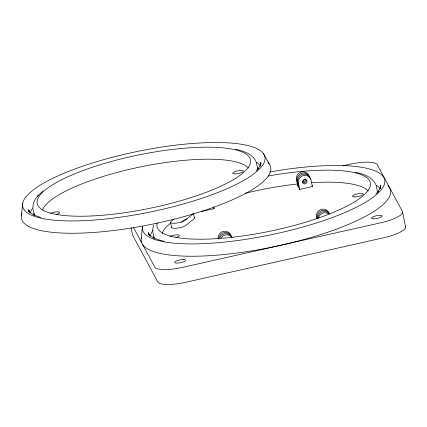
<?xml version="1.0" encoding="UTF-8"?>
<svg xmlns="http://www.w3.org/2000/svg" width="427" height="427" viewBox="0 0 427 427"><rect width="100%" height="100%" fill="white"/><g stroke="black" fill="none" stroke-linecap="round" stroke-linejoin="round"><path stroke-width="0.64" d="M380.622 186.044L380.633 185.334L380.526 187.469L380.638 186.77L379.961 189.012M32.884 207.469C32.82 202.91 35.201 198.656 38.243 195.417M152.69 230.447L152.791 228.397L153.704 224.965M21.467 215.272L22.663 203.449M141.268 238.25L142.469 226.427A123.638 30.957 -11.6 0 0 142.837 230.761L143.904 232.742A123.638 30.957 -11.6 0 0 274.572 234.028A123.638 30.957 -11.6 0 0 384.844 180.808A123.638 30.957 -11.6 0 0 269.757 172.001M260.16 166.028L260.833 163.792L260.721 164.486L260.828 162.356L260.913 163.765M260.673 164.737L257.993 168.948M380.473 187.715L377.799 191.926L378.258 191.429L375.877 193.949M37.373 196.335L43.148 190.714M256.072 170.971L258.458 168.451M174.104 218.971L170.57 221.987A7.916 1.98 -11.6 0 0 175.257 223.225A7.916 1.98 -11.6 0 0 184.4 220.844L192.977 214.023M181.39 222.318L184.379 219.894A2.626 0.657 -11.6 0 1 187.095 218.966M281.836 245.045L290.221 243.08A127.203 31.849 -11.6 0 0 387.833 185.617M342.684 165.873L349.19 164.406A25.583 6.405 -11.6 0 1 377.249 164.678L402.389 211.344A25.583 6.405 -11.6 0 1 380.66 222.814L272.954 246.961A127.203 31.849 -11.6 0 1 142.746 244.746M201.363 211.514L214.124 208.643L213.746 206.775M299.647 189.401L312.409 186.53L311.134 180.311A6.56 6.33 -28.3 0 0 303.474 175.529A6.56 6.33 -28.3 0 0 298.372 183.183L299.647 189.401L298.996 188.2L297.72 181.977A6.56 6.33 -28.3 0 1 302.828 174.323A6.56 6.33 -28.3 0 1 310.482 179.105M281.489 245.119L182.815 267.318A25.583 6.405 -11.6 0 1 154.761 267.051L133.32 227.255M355.28 172.198C362.955 173.949 372.072 176.634 375.728 184.357M235.474 149.215C243.15 150.971 252.266 153.651 255.922 161.379M159.853 240.262L164.165 241.287M160.467 240.428L153.426 237.892M40.666 217.45L33.621 214.909M154.04 238.165L149.754 235.389M34.235 215.181L29.954 212.411M150.283 235.848L148.692 234.071L149.525 235.202L148.5 233.302L148.98 234.631L148.527 232.614L149.034 235.101M30.477 212.865L28.887 211.087L29.346 211.627M263.491 153.683L269.245 164.069M311.977 185.729L312.409 186.53M257.145 167.934L257.641 168.846M213.692 207.837L214.124 208.643M29.725 212.219L28.7 210.319L29.18 211.648L28.721 209.63L29.105 211.498M376.166 185.606L377.628 192.529M256.36 162.628L257.828 169.551M402.586 212.155L405.65 227.084M316.919 218.768L316.535 216.9A6.56 6.33 -28.3 0 1 321.643 209.246A6.56 6.33 -28.3 0 1 329.302 214.028M193.559 213.612L194.45 217.962M170.56 222.52L171.579 227.495M152.775 231.77L154.056 237.988A114.126 28.577 -11.6 0 1 154.04 236.974M131.153 228.007L132.482 234.498A25.583 6.405 -11.6 0 0 132.685 235.314L157.825 281.98A25.583 6.405 -11.6 0 0 185.878 282.247L383.724 237.743A25.583 6.405 -11.6 0 0 405.453 226.273M32.975 208.787L34.251 215.011A114.126 28.577 -11.6 0 1 34.277 213.479M150.021 236.152A118.386 29.644 -11.6 0 1 153.202 230.233M375.797 185.051A118.386 29.644 -11.6 0 1 380.169 188.595M268.188 176.052A108.88 27.259 -11.6 0 1 370.3 185.777A108.88 27.259 -11.6 0 1 256.259 233.831A108.88 27.259 -11.6 0 1 157.243 222.803M141.647 242.707A127.203 31.849 -11.6 0 1 141.556 237.065M309.703 177.365A6.56 6.33 -28.3 0 0 301.9 173.186A6.56 6.33 -28.3 0 0 297.075 180.776L298.35 186.994L297.699 185.788L296.423 179.57A6.56 6.33 -28.3 0 1 301.526 171.916A6.56 6.33 -28.3 0 1 309.185 176.698M318.43 218.298A6.56 6.33 -28.3 0 1 328.475 213.665M317.72 217.653A6.56 6.33 -28.3 0 1 329.105 213.521M218.789 238.554A6.56 6.33 -28.3 0 1 231.664 237.343M218.25 239.013A6.56 6.33 -28.3 0 1 223.358 231.354A6.56 6.33 -28.3 0 1 231.018 236.142M317.186 218.106A6.56 6.33 -28.3 0 1 329.404 213.671M221.165 237.807A6.56 6.33 -28.3 0 1 232.144 237.711M219.766 238.117A6.56 6.33 -28.3 0 1 231.765 236.985M304.264 179.724A2.231 2.151 -28.3 0 1 303.239 180.247M306.084 179.521A2.231 2.151 -28.3 0 1 302.439 182.025M305.663 179.415A2.231 2.151 -28.3 0 1 302.743 181.416M193.938 217.551A7.916 1.98 -11.6 0 1 194.445 218.491L185.425 225.819A7.916 1.98 -11.6 0 1 176.282 228.199A7.916 1.98 -11.6 0 1 171.59 226.967M169.941 236.441A5.508 1.377 -11.6 0 1 178.449 234.914A5.508 1.377 -11.6 0 1 175.993 237.508M162.116 233.558A106.248 26.602 -11.6 0 1 170.837 223.065M245.653 193.18A106.248 26.602 -11.6 0 1 297.277 184.005M311.582 182.745A106.248 26.602 -11.6 0 1 368.181 190.981M30.37 212.619A118.386 29.644 -11.6 0 1 33.018 207.735M255.992 162.068A118.386 29.644 -11.6 0 1 260.71 166.071M268.028 162.634A127.203 31.849 -11.6 0 1 170.416 220.097L161.822 222.115A127.203 31.849 -11.6 0 1 22.941 221.768L21.841 219.729A127.203 31.849 -11.6 0 1 21.948 213.484M50.669 213.222A5.508 1.377 -11.6 0 1 58.851 211.979A5.508 1.377 -11.6 0 1 56.188 214.53M42.679 209.572A106.248 26.602 -11.6 0 1 142.09 166.583A106.248 26.602 -11.6 0 1 248.381 167.998M183.487 259.573L182.254 259.621A5.578 1.398 -11.6 0 0 175.817 261.297A5.578 1.398 -11.6 0 0 175.785 263.037L176.789 263.107A5.578 1.398 -11.6 0 0 184.464 261.383A5.578 1.398 -11.6 0 0 183.487 259.573M24.099 209.758L23.031 207.778A123.638 30.957 -11.6 0 1 192.006 143.515A123.638 30.957 -11.6 0 1 218.304 192.326A123.638 30.957 -11.6 0 1 24.099 209.758M304.611 183.914A2.231 2.151 -28.3 0 0 306.735 180.728A2.231 2.151 -28.3 0 0 302.908 180.594A2.231 2.151 -28.3 0 0 304.611 183.914M373.508 218.854A5.578 1.398 -11.6 0 0 382.277 216.238A5.578 1.398 -11.6 0 0 374.789 216.163A5.578 1.398 -11.6 0 0 373.508 218.854M354.826 196.938A5.508 1.377 -11.6 0 0 363.292 194.274A5.508 1.377 -11.6 0 0 355.6 194.36A5.508 1.377 -11.6 0 0 354.826 196.938M92.488 215.929A108.88 27.259 -11.6 0 0 250.638 160.616A108.88 27.259 -11.6 0 0 88.48 168.574A108.88 27.259 -11.6 0 0 92.488 215.929M235.021 173.954A5.508 1.377 -11.6 0 0 243.486 171.291A5.508 1.377 -11.6 0 0 235.795 171.382A5.508 1.377 -11.6 0 0 235.021 173.954"/></g></svg>
